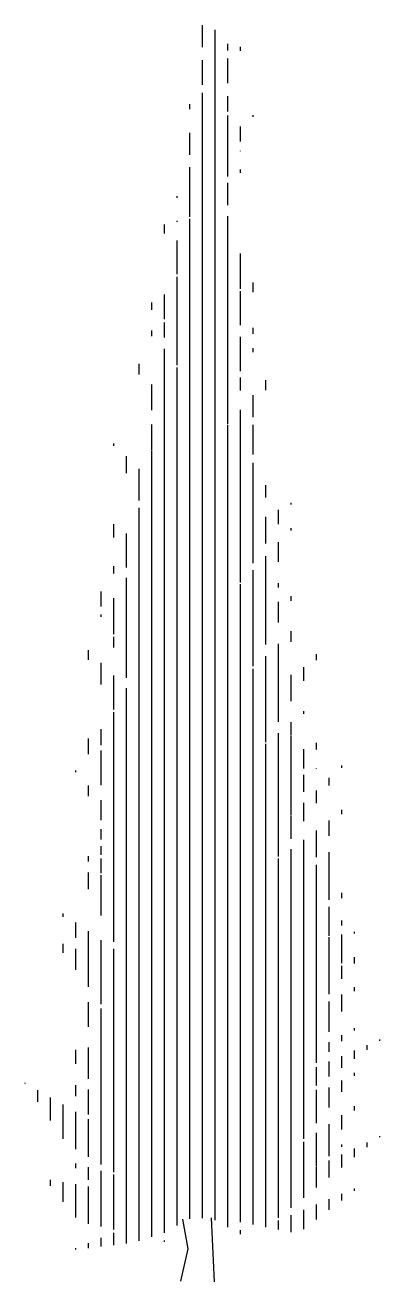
# Model space of a CAD drawing. Extents: x -1 to 1.1, y -0.03 to 7.41.
import ezdxf

# ---------------------------------------------------------------- set-up
doc = ezdxf.new("R2010")
doc.units = 0
doc.header["$LTSCALE"] = 10
doc.header["$MEASUREMENT"] = 0
doc.layers.get('0').update_dxf_attribs({"linetype": 'CONTINUOUS'})

msp = doc.modelspace()

# ---------------------------------------------------------------- linework, layer by layer
for p, q in [((0.0527, 7.2781), (0.0527, 7.4081)), ((0.1277, 0.3347), (0.1277, 7.3809)), ((0.2027, 7.2582), (0.2027, 7.2973)), ((0.2777, 7.2551), (0.2777, 7.2793)), ((0.0527, 7.0547), (0.0527, 7.1998)), ((0.2027, 7.0637), (0.2027, 7.21)), ((0.0527, 0.3458), (0.0527, 7.0073)), ((-0.0223, 6.9112), (-0.0223, 6.9402)), ((0.2027, 6.8974), (0.2027, 6.9874)), ((0.2027, 6.5129), (0.2027, 6.8732)), ((0.3527, 6.8662), (0.3527, 6.8751)), ((-0.0223, 6.6402), (-0.0223, 6.7698)), ((0.2777, 6.72), (0.2777, 6.8089)), ((0.2777, 6.6618), (0.2777, 6.6645)), ((-0.0223, 6.2727), (-0.0223, 6.5666)), ((0.2777, 6.533), (0.2777, 6.5536)), ((0.2027, 6.3431), (0.2027, 6.4744)), ((-0.0973, 6.386), (-0.0973, 6.3965)), ((-0.0973, 6.2433), (-0.0973, 6.2505)), ((-0.0223, 0.3425), (-0.0223, 6.2611)), ((0.2027, 5.0487), (0.2027, 6.2769)), ((-0.1723, 6.1755), (-0.1723, 6.2284)), ((-0.0973, 5.9334), (-0.0973, 6.1336)), ((0.2777, 5.8468), (0.2777, 6.0568)), ((-0.0973, 5.3962), (-0.0973, 5.9188)), ((0.3527, 5.8267), (0.3527, 5.8846)), ((-0.1723, 5.6686), (-0.1723, 5.8134)), ((0.2777, 5.6321), (0.2777, 5.8342)), ((-0.2473, 5.7231), (-0.2473, 5.7658)), ((-0.2473, 5.5666), (-0.2473, 5.6015)), ((-0.1723, 5.5597), (-0.1723, 5.6471)), ((0.3527, 5.5811), (0.3527, 5.6157)), ((0.2777, 5.3592), (0.2777, 5.5629)), ((-0.1723, 0.2602), (-0.1723, 5.4919)), ((0.3527, 5.473), (0.3527, 5.4964)), ((-0.3223, 5.3402), (-0.3223, 5.4034)), ((-0.0973, 0.3027), (-0.0973, 5.3822)), ((0.2777, 5.2457), (0.2777, 5.3221)), ((0.4277, 5.248), (0.4277, 5.3073)), ((-0.2473, 5.1299), (-0.2473, 5.2807)), ((0.3527, 5.0872), (0.3527, 5.2187)), ((0.2777, 4.1089), (0.2777, 5.1301)), ((-0.2473, 4.8917), (-0.2473, 5.0447)), ((0.2027, 0.2936), (0.2027, 5.0416)), ((0.3527, 4.8662), (0.3527, 5.0416)), ((-0.4723, 4.9186), (-0.4723, 4.9325)), ((-0.3973, 4.7569), (-0.3973, 4.8573)), ((-0.2473, 0.236), (-0.2473, 4.8886)), ((-0.3223, 4.5952), (-0.3223, 4.7821)), ((0.3527, 4.2243), (0.3527, 4.8182)), ((0.4277, 4.6115), (0.4277, 4.6855)), ((-0.3223, 0.2119), (-0.3223, 4.5509)), ((0.5027, 4.4551), (0.5027, 4.5394)), ((0.5777, 4.5705), (0.5777, 4.5807)), ((0.4277, 4.3397), (0.4277, 4.4982)), ((-0.4723, 4.375), (-0.4723, 4.4534)), ((-0.3973, 4.1971), (-0.3973, 4.3987)), ((0.5777, 4.4158), (0.5777, 4.4296)), ((0.5027, 4.2314), (0.5027, 4.3469)), ((0.4277, 3.9636), (0.4277, 4.2642)), ((-0.4723, 4.1619), (-0.4723, 4.2057)), ((0.3527, 3.6132), (0.3527, 4.1815)), ((-0.3973, 3.5451), (-0.3973, 4.1362)), ((0.2777, 0.323), (0.2777, 4.0988)), ((0.5027, 4.0793), (0.5027, 4.1056)), ((-0.5473, 3.9667), (-0.5473, 4.0547)), ((0.5777, 4.0005), (0.5777, 4.0283)), ((-0.4723, 3.8037), (-0.4723, 4.0161)), ((0.4277, 3.7423), (0.4277, 3.9621)), ((0.5027, 3.8714), (0.5027, 3.9952)), ((-0.5473, 3.9052), (-0.5473, 3.9194)), ((0.5777, 3.7579), (0.5777, 3.8216)), ((-0.4723, 3.7251), (-0.4723, 3.7864)), ((0.5027, 3.2845), (0.5027, 3.7468)), ((-0.6223, 3.6515), (-0.6223, 3.7083)), ((0.4277, 3.1631), (0.4277, 3.672)), ((0.7277, 3.6489), (0.7277, 3.6854)), ((-0.5473, 3.5048), (-0.5473, 3.6331)), ((0.3527, 0.3081), (0.3527, 3.5972)), ((0.6527, 3.5275), (0.6527, 3.6075)), ((-0.4723, 3.358), (-0.4723, 3.558)), ((0.5777, 3.406), (0.5777, 3.562)), ((-0.3973, 0.1954), (-0.3973, 3.4828)), ((0.6527, 3.3323), (0.6527, 3.3477)), ((-0.4723, 1.9822), (-0.4723, 3.3412)), ((0.5777, 3.2033), (0.5777, 3.2828)), ((-0.5473, 3.1465), (-0.5473, 3.2406)), ((0.5027, 2.4876), (0.5027, 3.2179)), ((0.5777, 2.7328), (0.5777, 3.1994)), ((-0.6223, 3.0924), (-0.6223, 3.1862)), ((0.4277, 0.2932), (0.4277, 3.153)), ((0.7277, 3.1207), (0.7277, 3.1595)), ((-0.5473, 2.9097), (-0.5473, 3.1144)), ((0.6527, 3.0085), (0.6527, 3.1216)), ((-0.6973, 2.9871), (-0.6973, 2.9956)), ((0.7277, 3.0063), (0.7277, 3.0072)), ((0.8777, 3.0112), (0.8777, 3.0267)), ((-0.6223, 2.845), (-0.6223, 2.9077)), ((0.6527, 2.8695), (0.6527, 2.9695)), ((0.8027, 2.9065), (0.8027, 2.9526)), ((0.7277, 2.8018), (0.7277, 2.8785)), ((-0.5473, 2.7029), (-0.5473, 2.8198)), ((0.6527, 2.697), (0.6527, 2.8045)), ((0.8777, 2.7375), (0.8777, 2.7632)), ((0.5777, 2.5923), (0.5777, 2.7304)), ((0.8027, 2.6103), (0.8027, 2.7002)), ((-0.5473, 2.5881), (-0.5473, 2.6496)), ((0.7277, 2.4831), (0.7277, 2.6406)), ((-0.5473, 2.4965), (-0.5473, 2.5482)), ((0.5777, 0.4074), (0.5777, 2.5298)), ((0.6527, 0.8152), (0.6527, 2.5852)), ((-0.6223, 2.4578), (-0.6223, 2.4885)), ((-0.5473, 2.3887), (-0.5473, 2.4752)), ((0.5027, 0.3476), (0.5027, 2.4743)), ((0.8027, 2.2306), (0.8027, 2.512)), ((-0.6223, 2.293), (-0.6223, 2.3926)), ((0.7277, 1.2666), (0.7277, 2.4372)), ((-0.5473, 2.1376), (-0.5473, 2.3767)), ((0.8777, 2.2405), (0.8777, 2.272)), ((0.8027, 2.0182), (0.8027, 2.19)), ((-0.7723, 2.1308), (-0.7723, 2.149)), ((-0.6973, 2.0058), (-0.6973, 2.0969)), ((0.8777, 2.0782), (0.8777, 2.1083)), ((-0.6223, 1.7147), (-0.6223, 2.0448)), ((0.8027, 1.6718), (0.8027, 2.0098)), ((0.8777, 1.8561), (0.8777, 2.0253)), ((0.9527, 2.0314), (0.9527, 2.0408)), ((-0.7723, 1.9165), (-0.7723, 1.9706)), ((-0.6973, 1.8156), (-0.6973, 1.9406)), ((-0.5473, 1.6138), (-0.5473, 1.9927)), ((-0.4723, 0.618), (-0.4723, 1.9406)), ((0.9527, 1.854), (0.9527, 1.891)), ((0.8777, 1.7629), (0.8777, 1.8402)), ((0.9527, 1.6899), (0.9527, 1.7134)), ((0.8777, 1.5692), (0.8777, 1.6706)), ((-0.6223, 1.4787), (-0.6223, 1.624)), ((-0.5473, 0.6638), (-0.5473, 1.5871)), ((0.8027, 1.4485), (0.8027, 1.6278)), ((0.8777, 1.3939), (0.8777, 1.4287)), ((0.9527, 1.4575), (0.9527, 1.47)), ((-0.6973, 1.26), (-0.6973, 1.3421)), ((-0.6223, 1.1704), (-0.6223, 1.3572)), ((0.8027, 1.3302), (0.8027, 1.3873)), ((1.0277, 1.3426), (1.0277, 1.3708)), ((1.1027, 1.3953), (1.1027, 1.4034)), ((0.8027, 1.1844), (0.8027, 1.2731)), ((0.8777, 1.2371), (0.8777, 1.3057)), ((0.9527, 1.2899), (0.9527, 1.3383)), ((0.7277, 1.1316), (0.7277, 1.2406)), ((0.9527, 1.1881), (0.9527, 1.2071)), ((-0.9973, 1.1432), (-0.9973, 1.1478)), ((-0.6973, 1.0678), (-0.6973, 1.1337)), ((0.8027, 1.0016), (0.8027, 1.1197)), ((0.8777, 1.0948), (0.8777, 1.1618)), ((-0.9223, 1.0342), (-0.9223, 1.1046)), ((-0.8473, 0.9252), (-0.8473, 1.0614)), ((-0.6223, 0.9604), (-0.6223, 1.1086)), ((0.7277, 0.9084), (0.7277, 1.1051)), ((-0.7723, 0.8162), (-0.7723, 1.0182)), ((-0.6973, 0.7554), (-0.6973, 0.975)), ((0.9527, 0.9843), (0.9527, 1.0084)), ((-0.6223, 0.7096), (-0.6223, 0.9319)), ((0.8027, 0.7123), (0.8027, 0.9033)), ((0.8777, 0.8705), (0.8777, 0.9559)), ((0.7277, 0.6567), (0.7277, 0.8508)), ((1.1027, 0.8262), (1.1027, 0.8307)), ((0.6527, 0.4673), (0.6527, 0.7983)), ((0.8777, 0.7679), (0.8777, 0.7822)), ((0.9527, 0.7065), (0.9527, 0.7596)), ((1.0277, 0.7664), (1.0277, 0.7951)), ((-0.6973, 0.6414), (-0.6973, 0.67)), ((0.8027, 0.5869), (0.8027, 0.6885)), ((0.8777, 0.6467), (0.8777, 0.724)), ((-0.6223, 0.5724), (-0.6223, 0.6484)), ((-0.5473, 0.2962), (-0.5473, 0.6268)), ((-0.4723, 0.2792), (-0.4723, 0.6053)), ((0.7277, 0.5271), (0.7277, 0.6529)), ((-0.8473, 0.5374), (-0.8473, 0.5733)), ((-0.7723, 0.4435), (-0.7723, 0.5603)), ((-0.6973, 0.3496), (-0.6973, 0.5472)), ((-0.6223, 0.3133), (-0.6223, 0.5341)), ((0.9527, 0.5077), (0.9527, 0.5213)), ((0.8027, 0.3948), (0.8027, 0.4581)), ((0.8777, 0.4513), (0.8777, 0.4897)), ((0.6527, 0.2818), (0.6527, 0.3948)), ((0.7277, 0.3383), (0.7277, 0.4264)), ((-0.0653, 0.3406), (-0.0349, 0.1643)), ((0.1033, 0.348), (0.1225, -0.0308)), ((0.5027, 0.2783), (0.5027, 0.3316)), ((0.5777, 0.2634), (0.5777, 0.3632)), ((-0.5473, 0.178), (-0.5473, 0.2291)), ((-0.4723, 0.1867), (-0.4723, 0.2594)), ((0.2777, 0.2525), (0.2777, 0.2744)), ((-0.6973, 0.1606), (-0.6973, 0.1685)), ((-0.6223, 0.1693), (-0.6223, 0.1988)), ((-0.1723, 0.2066), (-0.1723, 0.214)), ((-0.0349, 0.1643), (-0.0767, -0.0272))]:
    msp.add_line(p, q)

doc.saveas('drawing.dxf')
